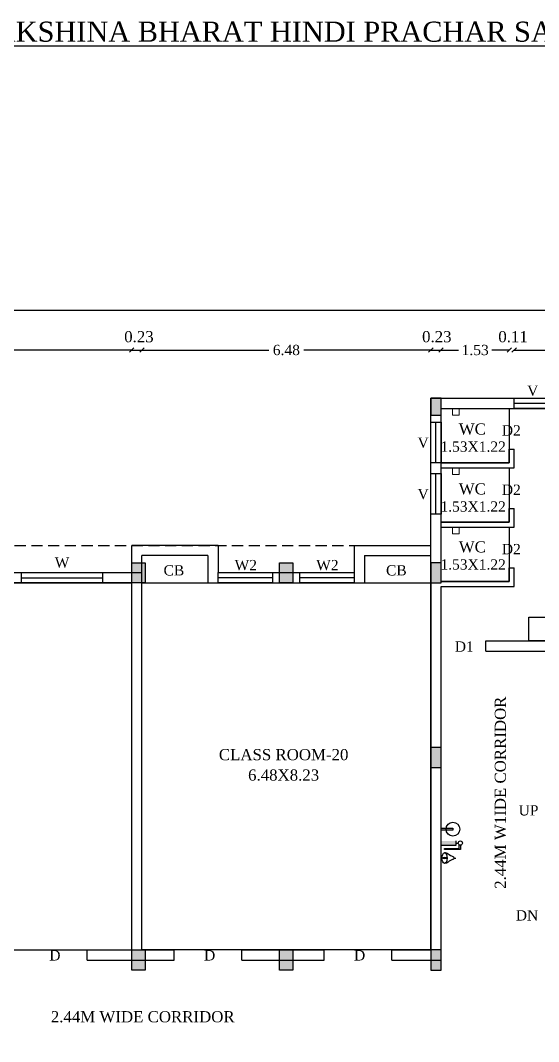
# Model space of a CAD drawing. Header units: metres. Extents: x -53 to 471, y -924 to -843.
# Drawn here: x 155.94 to 167.56, y -888.81 to -865.92 of the extents above; entities that cross this region are included whole.
import ezdxf
from ezdxf.enums import TextEntityAlignment as Align

# ---------------------------------------------------------------- set-up
doc = ezdxf.new("R2010")
doc.units = ezdxf.units.M
doc.header["$MEASUREMENT"] = 0
doc.header["$PDMODE"] = 3
doc.linetypes.add('HIDDEN', pattern=[0.375, 0.25, -0.125])
doc.layers.get('DEFPOINTS').update_dxf_attribs({"lineweight": 5})
doc.layers.add('BLK_1_FLR_0_WASH', color=56, linetype='Continuous', lineweight=5)
doc.layers.add('BLK_1_FLR_2_BLT_UP_AREA', color=27, linetype='Continuous', lineweight=0)
for name, color, linetype in [('BLK_1_FLR_2_REGULAR_ROOM_1', 117, 'Continuous'), ('BLK_1_FLR_2_WASH', 205, 'Continuous'), ('BLK_1_FLR_2_WATER_CLOSET', 213, 'Continuous')]:
    doc.layers.add(name, color=color, linetype=linetype)
doc.styles.add('Isa-', font='times.ttf')
doc.styles.add('STYLE2', font='times.ttf')
doc.dimstyles.new('Copy of ISO-25', dxfattribs={"dimscale": 0, "dimtxt": 0.23, "dimasz": 0.1, "dimexe": 1.25, "dimexo": 0.625, "dimgap": 0.11, "dimtad": 0, "dimtih": 1, "dimtoh": 1, "dimzin": 1, "dimdsep": 46, "dimtxsty": 'STYLE2', "dimblk": 'OBLIQUE', "dimcen": 0, "dimse1": 1, "dimse2": 1, "dimclrd": 1, "dimclrt": 3, "dimadec": 0, "dimazin": 2, "dimtfac": 1, "dimtix": 1, "dimtofl": 0, "dimtmove": 0, "dimatfit": 3, "dimfxl": 0, "dimtolj": 1, "dimarcsym": 0})

# ---------------------------------------------------------------- blocks, each defined once
blk = doc.blocks.new('_Oblique')
at = {"color": 0, "linetype": 'ByBlock', "lineweight": -2}
blk.add_line((-0.5, -0.5), (0.5, 0.5), dxfattribs=at)
blk = doc.blocks.new('*D552')
at = {"color": 1, "lineweight": -2}
for p, q in [((123.822, -872.426), (149.656, -872.426)), ((176.502, -872.426), (150.668, -872.426))]:
    blk.add_line(p, q, dxfattribs=at)
at = {"layer": 'DEFPOINTS', "color": 0}
for p in [(123.822, -872.426), (123.822, -886.978), (176.502, -886.978)]:
    blk.add_point(p, dxfattribs=at)
at = {"color": 1, "lineweight": -2, "xscale": 0.1, "yscale": 0.1, "zscale": 0.1, "rotation": 180}
blk.add_blockref('_Oblique', (123.822, -872.426), dxfattribs=at)
at = {"color": 1, "lineweight": -2, "xscale": 0.1, "yscale": 0.1, "zscale": 0.1}
blk.add_blockref('_Oblique', (176.502, -872.426), dxfattribs=at)
at = {"color": 3, "insert": (150.162, -872.426), "char_height": 0.25, "attachment_point": 5, "style": 'STYLE2'}
blk.add_mtext('\\A1;52.68', dxfattribs=at)
blk = doc.blocks.new('*D585')
at = {"color": 1, "lineweight": -2}
blk.add_line((158.432, -873.31), (158.662, -873.31), dxfattribs=at)
at = {"layer": 'DEFPOINTS', "color": 0}
for p in [(158.662, -873.31), (158.432, -878.528), (158.662, -878.528)]:
    blk.add_point(p, dxfattribs=at)
at = {"color": 1, "lineweight": -2, "xscale": 0.1, "yscale": 0.1, "zscale": 0.1, "rotation": 180}
blk.add_blockref('_Oblique', (158.432, -873.31), dxfattribs=at)
at = {"color": 1, "lineweight": -2, "xscale": 0.1, "yscale": 0.1, "zscale": 0.1}
blk.add_blockref('_Oblique', (158.662, -873.31), dxfattribs=at)
at = {"color": 3, "insert": (158.595, -873.012), "char_height": 0.25, "attachment_point": 5, "style": 'STYLE2'}
blk.add_mtext('\\A1;0.23', dxfattribs=at)
blk = doc.blocks.new('*D586')
at = {"color": 1, "lineweight": -2}
for p, q in [((158.662, -873.31), (161.512, -873.31)), ((165.142, -873.31), (162.292, -873.31))]:
    blk.add_line(p, q, dxfattribs=at)
at = {"layer": 'DEFPOINTS', "color": 0}
for p in [(165.142, -873.31), (165.142, -874.388), (158.662, -878.528)]:
    blk.add_point(p, dxfattribs=at)
at = {"color": 1, "lineweight": -2, "xscale": 0.1, "yscale": 0.1, "zscale": 0.1, "rotation": 180}
blk.add_blockref('_Oblique', (158.662, -873.31), dxfattribs=at)
at = {"color": 1, "lineweight": -2, "xscale": 0.1, "yscale": 0.1, "zscale": 0.1}
blk.add_blockref('_Oblique', (165.142, -873.31), dxfattribs=at)
at = {"color": 3, "insert": (161.902, -873.31), "char_height": 0.23, "attachment_point": 5, "style": 'STYLE2'}
blk.add_mtext('\\A1;6.48', dxfattribs=at)
blk = doc.blocks.new('*D587')
at = {"color": 1, "lineweight": -2}
blk.add_line((165.142, -873.31), (165.372, -873.31), dxfattribs=at)
at = {"layer": 'DEFPOINTS', "color": 0}
for p in [(165.372, -873.31), (165.142, -874.388), (165.372, -874.618)]:
    blk.add_point(p, dxfattribs=at)
at = {"color": 1, "lineweight": -2, "xscale": 0.1, "yscale": 0.1, "zscale": 0.1, "rotation": 180}
blk.add_blockref('_Oblique', (165.142, -873.31), dxfattribs=at)
at = {"color": 1, "lineweight": -2, "xscale": 0.1, "yscale": 0.1, "zscale": 0.1}
blk.add_blockref('_Oblique', (165.372, -873.31), dxfattribs=at)
at = {"color": 3, "insert": (165.276, -873.012), "char_height": 0.25, "attachment_point": 5, "style": 'STYLE2'}
blk.add_mtext('\\A1;0.23', dxfattribs=at)
blk = doc.blocks.new('*D717')
at = {"color": 1, "lineweight": -2}
for p, q in [((150.282, -873.31), (153.972, -873.31)), ((158.432, -873.31), (154.743, -873.31))]:
    blk.add_line(p, q, dxfattribs=at)
at = {"layer": 'DEFPOINTS', "color": 0}
for p in [(158.432, -873.31), (150.282, -878.528), (158.432, -878.528)]:
    blk.add_point(p, dxfattribs=at)
at = {"color": 1, "lineweight": -2, "xscale": 0.1, "yscale": 0.1, "zscale": 0.1, "rotation": 180}
blk.add_blockref('_Oblique', (150.282, -873.31), dxfattribs=at)
at = {"color": 1, "lineweight": -2, "xscale": 0.1, "yscale": 0.1, "zscale": 0.1}
blk.add_blockref('_Oblique', (158.432, -873.31), dxfattribs=at)
at = {"color": 3, "insert": (154.357, -873.31), "char_height": 0.23, "attachment_point": 5, "style": 'STYLE2'}
blk.add_mtext('\\A1;8.15', dxfattribs=at)
blk = doc.blocks.new('*D702')
at = {"color": 1, "lineweight": -2}
for p, q in [((165.372, -873.31), (165.764, -873.31)), ((166.902, -873.31), (166.51, -873.31))]:
    blk.add_line(p, q, dxfattribs=at)
at = {"layer": 'DEFPOINTS', "color": 0}
for p in [(166.902, -873.31), (165.372, -874.618), (166.902, -875.529)]:
    blk.add_point(p, dxfattribs=at)
at = {"color": 1, "lineweight": -2, "xscale": 0.1, "yscale": 0.1, "zscale": 0.1, "rotation": 180}
blk.add_blockref('_Oblique', (165.372, -873.31), dxfattribs=at)
at = {"color": 1, "lineweight": -2, "xscale": 0.1, "yscale": 0.1, "zscale": 0.1}
blk.add_blockref('_Oblique', (166.902, -873.31), dxfattribs=at)
at = {"color": 3, "insert": (166.137, -873.31), "char_height": 0.23, "attachment_point": 5, "style": 'STYLE2'}
blk.add_mtext('\\A1;1.53', dxfattribs=at)
blk = doc.blocks.new('*D733')
at = {"color": 1, "lineweight": -2}
for p, q in [((166.902, -873.31), (166.802, -873.31)), ((167.012, -873.31), (167.112, -873.31))]:
    blk.add_line(p, q, dxfattribs=at)
at = {"layer": 'DEFPOINTS', "color": 0}
for p in [(167.012, -873.31), (166.902, -875.529), (167.012, -875.529)]:
    blk.add_point(p, dxfattribs=at)
at = {"color": 1, "lineweight": -2, "xscale": 0.1, "yscale": 0.1, "zscale": 0.1}
blk.add_blockref('_Oblique', (166.902, -873.31), dxfattribs=at)
at = {"color": 1, "lineweight": -2, "xscale": 0.1, "yscale": 0.1, "zscale": 0.1, "rotation": 180}
blk.add_blockref('_Oblique', (167.012, -873.31), dxfattribs=at)
at = {"color": 3, "insert": (166.986, -873.012), "char_height": 0.25, "attachment_point": 5, "style": 'STYLE2'}
blk.add_mtext('\\A1;0.11', dxfattribs=at)
blk = doc.blocks.new('*D734')
at = {"color": 1, "lineweight": -2}
for p, q in [((167.012, -873.31), (167.734, -873.31)), ((169.222, -873.31), (168.5, -873.31))]:
    blk.add_line(p, q, dxfattribs=at)
at = {"layer": 'DEFPOINTS', "color": 0}
for p in [(169.222, -873.31), (167.012, -875.529), (169.222, -875.529)]:
    blk.add_point(p, dxfattribs=at)
at = {"color": 1, "lineweight": -2, "xscale": 0.1, "yscale": 0.1, "zscale": 0.1, "rotation": 180}
blk.add_blockref('_Oblique', (167.012, -873.31), dxfattribs=at)
at = {"color": 1, "lineweight": -2, "xscale": 0.1, "yscale": 0.1, "zscale": 0.1}
blk.add_blockref('_Oblique', (169.222, -873.31), dxfattribs=at)
at = {"color": 3, "insert": (168.117, -873.31), "char_height": 0.23, "attachment_point": 5, "style": 'STYLE2'}
blk.add_mtext('\\A1;2.21', dxfattribs=at)
blk = doc.blocks.new('FIRE')
at = {"lineweight": 25}
blk.add_hatch(color=256, dxfattribs=at).paths.add_polyline_path([(4776.393, 1592.591), (4776.49, 1592.591), (4776.49, 1592.93), (4776.393, 1592.93)])
for p, q in [((4776.559, 1592.998), (4776.483, 1592.998)), ((4776.49, 1593.023), (4776.587, 1593.023)), ((4776.559, 1592.664), (4776.559, 1592.998)), ((4776.587, 1593.023), (4776.587, 1592.664)), ((4776.49, 1592.93), (4776.393, 1592.93)), ((4776.442, 1592.93), (4776.442, 1592.975)), ((4776.49, 1592.591), (4776.49, 1592.93)), ((4776.587, 1592.664), (4776.559, 1592.664))]:
    blk.add_line(p, q, dxfattribs=at)
at = {"color": 0, "lineweight": 25, "ltscale": 60}
blk.add_line((4776.778, 1592.887), (4776.778, 1592.923), dxfattribs=at)
blk.add_lwpolyline([(4776.105, 1592.857), (4776.155, 1592.857), (4776.155, 1592.59), (4776.105, 1592.59)], close=True)
at = {"color": 1}
blk.add_circle((4776.13, 1592.857), 0.155, dxfattribs=at)
at = {"lineweight": 25}
blk.add_circle((4776.442, 1593.023), 0.0482, dxfattribs=at)
at = {"color": 0, "lineweight": 25, "ltscale": 60}
blk.add_arc((4776.778, 1592.861), 0.0262, 0, 180, dxfattribs=at)
for centre, major_axis, ratio in [((4776.778, 1592.668), (-0.118, 0), 0.493287), ((4776.778, 1592.676), (0, -0.0501), 0.352249)]:
    blk.add_ellipse(centre, major_axis=major_axis, ratio=ratio, dxfattribs=at)
for points in [[(4776.752, 1592.861), (4776.688, 1592.746), (4776.664, 1592.71), (4776.66, 1592.671)], [(4776.804, 1592.861), (4776.868, 1592.746), (4776.891, 1592.71), (4776.896, 1592.671)]]:
    blk.add_spline(points, degree=3, dxfattribs=at)
blk = doc.blocks.new('tgt')
for color, points in [(2, [(-11.36, 39.442), (-11.13, 39.442), (-11.13, 39.822), (-11.36, 39.822)]), (4, [(-18.07, 35.682), (-18.07, 36.132), (-17.77, 36.132), (-17.77, 35.682)]), (4, [(-14.755, 35.682), (-14.755, 36.132), (-14.455, 36.132), (-14.455, 35.682)]), (5, [(-17.77, 27.452), (-17.77, 27.002), (-18.07, 27.002), (-18.07, 27.452)]), (5, [(-14.455, 27.452), (-14.455, 27.002), (-14.755, 27.002), (-14.755, 27.452)])]:
    blk.add_hatch(color=color).paths.add_polyline_path(points)
at = {"lineweight": -3}
for points in [[(-11.13, 36.132), (-11.36, 36.132), (-11.36, 35.682), (-11.13, 35.682)], [(-11.13, 31.992), (-11.36, 31.992), (-11.36, 31.542), (-11.13, 31.542)], [(-11.13, 27.452), (-11.36, 27.452), (-11.36, 27.002), (-11.13, 27.002)]]:
    blk.add_hatch(color=3, dxfattribs=at).paths.add_polyline_path(points)
at = {"color": 2}
blk.add_lwpolyline([(-11.36, 39.822), (-11.36, 39.442), (-11.13, 39.442), (-11.13, 39.822)], close=True, dxfattribs=at)
at = {"color": 4}
for points in [[(-18.07, 35.682), (-18.07, 36.132), (-17.77, 36.132), (-17.77, 35.682)], [(-14.755, 35.682), (-14.755, 36.132), (-14.455, 36.132), (-14.455, 35.682)]]:
    blk.add_lwpolyline(points, close=True, dxfattribs=at)
at = {"color": 3, "lineweight": -3}
for points in [[(-11.36, 36.132), (-11.36, 35.682), (-11.13, 35.682), (-11.13, 36.132)], [(-11.36, 31.992), (-11.36, 31.542), (-11.13, 31.542), (-11.13, 31.992)], [(-11.36, 27.452), (-11.36, 27.002), (-11.13, 27.002), (-11.13, 27.452)]]:
    blk.add_lwpolyline(points, close=True, dxfattribs=at)
at = {"color": 5}
for points in [[(-17.77, 27.452), (-17.77, 27.002), (-18.07, 27.002), (-18.07, 27.452)], [(-14.455, 27.452), (-14.455, 27.002), (-14.755, 27.002), (-14.755, 27.452)]]:
    blk.add_lwpolyline(points, close=True, dxfattribs=at)
blk = doc.blocks.new('*D774')
at = {"color": 1, "lineweight": -2, "ltscale": 3}
for p, q in [((179.831, -874.388), (179.831, -896.657)), ((179.831, -919.381), (179.831, -897.112))]:
    blk.add_line(p, q, dxfattribs=at)
at = {"layer": 'DEFPOINTS', "color": 0, "ltscale": 3}
for p in [(171.092, -874.388), (179.831, -874.388), (158.662, -919.381)]:
    blk.add_point(p, dxfattribs=at)
at = {"color": 1, "lineweight": -2, "ltscale": 3, "xscale": 0.1, "yscale": 0.1, "zscale": 0.1}
for p, rotation in [((179.831, -874.388), 90), ((179.831, -919.381), 270)]:
    blk.add_blockref('_Oblique', p, dxfattribs=dict(at, rotation=rotation))
at = {"color": 3, "ltscale": 3, "insert": (179.831, -896.884), "char_height": 0.23, "attachment_point": 5, "style": 'STYLE2'}
blk.add_mtext('\\A1;44.99', dxfattribs=at)

msp = doc.modelspace()

# ---------------------------------------------------------------- linework, layer by layer
for p, q in [((165.14223, -878.52821), (165.14223, -874.38836)), ((165.14223, -874.38836), (171.09223, -874.38836)), ((165.37223, -875.83836), (165.37223, -874.61836)), ((165.37223, -874.61836), (170.86223, -874.61836)), ((165.37223, -878.49836), (165.37223, -875.17821)), ((166.90223, -875.83836), (166.90223, -875.52852)), ((166.90223, -875.52852), (167.01223, -875.52852)), ((167.01223, -875.94836), (167.01223, -875.52852)), ((165.37223, -875.83836), (166.90223, -875.83836)), ((165.37223, -877.16836), (165.37223, -875.94836)), ((165.37223, -875.94836), (167.01223, -875.94836)), ((166.90223, -877.16836), (166.90223, -876.85852)), ((166.90223, -876.85852), (167.01223, -876.85852)), ((167.01223, -877.27836), (167.01223, -876.85852)), ((165.37223, -877.16836), (166.90223, -877.16836)), ((165.37223, -878.49836), (165.37223, -877.27836)), ((165.37223, -877.27836), (167.01223, -877.27836)), ((158.43223, -886.75821), (158.43223, -877.68821)), ((158.66223, -886.75821), (158.66223, -877.91821)), ((165.37223, -878.49836), (165.37223, -877.84893)), ((165.14223, -878.52821), (165.14223, -878.08821)), ((166.90223, -878.49836), (166.90223, -878.18852)), ((166.90223, -878.18852), (167.01223, -878.18852)), ((167.01223, -878.60836), (167.01223, -878.18852)), ((141.89223, -878.29821), (158.43223, -878.29821)), ((158.43223, -878.29821), (158.66223, -878.29821)), ((160.37223, -878.29821), (163.42223, -878.29821)), ((148.56223, -878.52821), (158.43223, -878.52821)), ((158.43223, -886.75821), (158.43223, -878.52821)), ((158.66223, -886.75821), (158.66223, -878.52821)), ((160.14223, -878.52821), (163.65223, -878.52821)), ((160.14223, -878.52821), (163.65223, -878.52821)), ((165.14223, -886.75821), (165.14223, -878.52821)), ((165.37223, -878.49836), (165.37223, -878.47821)), ((165.37223, -878.49836), (166.90223, -878.49836)), ((165.37223, -886.98821), (165.37223, -878.60836)), ((165.37223, -878.60836), (167.01223, -878.60836)), ((166.90223, -878.60893), (167.01223, -878.60893)), ((166.37223, -880.05821), (166.37223, -879.82821)), ((166.37223, -879.82821), (169.22223, -879.82821)), ((166.37223, -880.05821), (167.81223, -880.05821)), ((157.43223, -886.75821), (158.43223, -886.75821)), ((157.43223, -886.75821), (158.43223, -886.75821)), ((157.43223, -886.98821), (157.43223, -886.75821)), ((158.66223, -886.75821), (159.38321, -886.75821)), ((159.38321, -886.98821), (159.38321, -886.75821)), ((160.90321, -886.75821), (162.74715, -886.75821)), ((160.90321, -886.98821), (160.90321, -886.75821)), ((162.74715, -886.98821), (162.74715, -886.75821)), ((164.26715, -886.75821), (165.14223, -886.75821)), ((164.26715, -886.98821), (164.26715, -886.75821)), ((157.43223, -886.98821), (159.38321, -886.98821)), ((160.90321, -886.98821), (162.74715, -886.98821)), ((164.26715, -886.98821), (165.37223, -886.98821)), ((164.26715, -886.98821), (165.37223, -886.98821))]:
    msp.add_line(p, q)
at = {"color": 1}
for p, q in [((167.01223, -874.50336), (167.92223, -874.50336)), ((165.25723, -875.83836), (165.25723, -874.92836)), ((165.25723, -876.99058), (165.25723, -876.08058))]:
    msp.add_line(p, q, dxfattribs=at)
at = {"color": 1, "linetype": 'HIDDEN'}
msp.add_line((135.18223, -877.68821), (165.14223, -877.68821), dxfattribs=at)
at = {"lineweight": -3}
for p, q in [((160.37223, -877.68821), (158.43223, -877.68821)), ((160.37223, -877.68821), (160.37223, -878.29821)), ((163.42223, -877.68821), (165.14223, -877.68821)), ((163.42223, -877.68821), (163.42223, -878.29821)), ((160.14223, -877.91821), (158.66223, -877.91821)), ((158.66223, -878.29821), (158.66223, -877.91821)), ((160.14223, -877.91821), (160.14223, -878.52821)), ((163.65223, -877.91821), (165.14223, -877.91821)), ((163.65223, -877.91821), (163.65223, -878.52821)), ((157.43223, -886.98821), (157.43223, -886.75821))]:
    msp.add_line(p, q, dxfattribs=at)
at = {"color": 1, "lineweight": -3}
for p, q in [((155.96082, -878.41321), (157.78082, -878.41321)), ((161.59223, -878.41321), (160.37223, -878.41321)), ((163.42223, -878.41321), (162.20223, -878.41321))]:
    msp.add_line(p, q, dxfattribs=at)
at = {"color": 41, "linetype": 'HIDDEN', "lineweight": -3, "ltscale": 0.5}
for p, q in [((158.66223, -878.52821), (160.14223, -878.52821)), ((163.65223, -878.52821), (165.14223, -878.52821))]:
    msp.add_line(p, q, dxfattribs=at)
at = {"color": 2}
for points in [[(167.92223, -874.61836), (167.01223, -874.61836), (167.01223, -874.38836), (167.92223, -874.38836)], [(165.37223, -874.92836), (165.37223, -875.83836), (165.14223, -875.83836), (165.14223, -874.92836)], [(165.37223, -876.08058), (165.37223, -876.99058), (165.14223, -876.99058), (165.14223, -876.08058)]]:
    msp.add_lwpolyline(points, close=True, dxfattribs=at)
at = {"color": 2, "lineweight": -3}
for points in [[(157.78082, -878.29821), (157.78082, -878.52821), (155.96082, -878.52821), (155.96082, -878.29821)], [(160.37223, -878.52821), (160.37223, -878.29821), (161.59223, -878.29821), (161.59223, -878.52821)], [(162.20223, -878.52821), (162.20223, -878.29821), (163.42223, -878.29821), (163.42223, -878.52821)]]:
    msp.add_lwpolyline(points, close=True, dxfattribs=at)
at = {"layer": 'BLK_1_FLR_0_WASH', "color": 60}
for points in [[(165.62558, -874.76836), (165.77558, -874.76836), (165.77558, -874.61836), (165.62558, -874.61836)], [(165.62558, -874.76836), (165.77558, -874.76836), (165.77558, -874.61836), (165.62558, -874.61836)], [(165.62558, -874.76836), (165.77558, -874.76836), (165.77558, -874.61836), (165.62558, -874.61836)], [(165.62558, -874.76836), (165.77558, -874.76836), (165.77558, -874.61836), (165.62558, -874.61836)], [(165.62558, -876.09836), (165.77558, -876.09836), (165.77558, -875.94836), (165.62558, -875.94836)], [(165.62558, -876.09836), (165.77558, -876.09836), (165.77558, -875.94836), (165.62558, -875.94836)], [(165.62558, -876.09836), (165.77558, -876.09836), (165.77558, -875.94836), (165.62558, -875.94836)], [(165.62558, -876.09836), (165.77558, -876.09836), (165.77558, -875.94836), (165.62558, -875.94836)], [(165.62558, -877.42836), (165.77558, -877.42836), (165.77558, -877.27836), (165.62558, -877.27836)], [(165.62558, -877.42836), (165.77558, -877.42836), (165.77558, -877.27836), (165.62558, -877.27836)], [(165.62558, -877.42836), (165.77558, -877.42836), (165.77558, -877.27836), (165.62558, -877.27836)], [(165.62558, -877.42836), (165.77558, -877.42836), (165.77558, -877.27836), (165.62558, -877.27836)]]:
    msp.add_lwpolyline(points, close=True, dxfattribs=at)
at = {"layer": 'BLK_1_FLR_2_BLT_UP_AREA', "color": 27, "ltscale": 3}
msp.add_lwpolyline([(177.11223, -888.92821), (177.11223, -886.97821), (173.34223, -886.97821), (173.34223, -882.43821), (168.04223, -882.43821), (168.04223, -880.05821), (171.09223, -880.05821), (171.09223, -874.38836), (165.14223, -874.38836), (165.14223, -877.68821), (163.42223, -877.68821), (163.42223, -878.29821), (160.37223, -878.29821), (160.37223, -877.68821), (158.43223, -877.68821), (158.43223, -878.29821), (151.99223, -878.29821)], dxfattribs=at)
at = {"layer": 'BLK_1_FLR_2_REGULAR_ROOM_1', "color": 3, "ltscale": 3}
for points in [[(148.56223, -886.75821), (158.43223, -886.75821), (158.43223, -878.52821), (148.56223, -878.52821)], [(158.66223, -878.52821), (165.14223, -878.52821), (165.14223, -886.75821), (158.66223, -886.75821)]]:
    msp.add_lwpolyline(points, close=True, dxfattribs=at)
at = {"layer": 'BLK_1_FLR_2_WASH', "color": 55, "ltscale": 3}
msp.add_lwpolyline([(167.88483, -879.82821), (167.34375, -879.82821), (167.34375, -879.29664), (167.88483, -879.29664)], close=True, dxfattribs=at)
at = {"layer": 'BLK_1_FLR_2_WATER_CLOSET', "color": 2, "ltscale": 3}
for points in [[(165.37223, -874.61836), (166.90223, -874.61836), (166.90223, -875.83836), (165.37223, -875.83836)], [(165.37223, -875.94836), (166.90223, -875.94836), (166.90223, -877.16836), (165.37223, -877.16836)], [(165.37223, -877.27836), (166.90223, -877.27836), (166.90223, -878.49836), (165.37223, -878.49836)]]:
    msp.add_lwpolyline(points, close=True, dxfattribs=at)

# ---------------------------------------------------------------- block references
at = {"color": 4}
msp.add_blockref('tgt', (176.50223, -914.21055), dxfattribs=at)
at = {"rotation": 270}
msp.add_blockref('FIRE', (-1427.21881, 3892.07826), dxfattribs=at)

# ---------------------------------------------------------------- texts
at = {"color": 2, "lineweight": -3, "style": 'Isa-'}
msp.add_text('%%UPLAN SHOWING THE PROPOSED ADDITIONAL CONSTRUCTION OF EDUCATIONAL INSTITUTION BUILDING FOR DAKSHINA BHARAT HINDI PRACHAR SABHA (T) ', height=0.45, dxfattribs=at).set_placement((119.11048, -866.39579))
at = {"color": 4, "style": 'Isa-'}
for s, p in [('V', (167.42798, -874.33456)), ('D2', (166.94807, -875.2261)), ('V', (164.97046, -875.5002)), ('D2', (166.94807, -876.5561)), ('V', (164.97046, -876.65241)), ('D2', (166.94807, -877.8861)), ('D1', (165.89266, -880.07109)), ('D', (156.7099, -886.99559)), ('D', (160.18088, -886.99559)), ('D', (163.54482, -886.99559))]:
    msp.add_text(s, height=0.23, dxfattribs=at).set_placement(p, align=Align.CENTER)
at = {"style": 'Isa-'}
for s, p in [('WC', (166.07299, -875.20448)), ('WC', (166.07299, -876.54718)), ('WC', (166.07299, -877.84659)), ('CLASS ROOM-20', (161.84035, -882.50483)), ('6.48X8.23', (161.84035, -882.9624)), ('2.44M WIDE CORRIDOR', (158.68004, -888.38138))]:
    msp.add_text(s, height=0.25, dxfattribs=at).set_placement(p, align=Align.CENTER)
at = {"color": 6, "style": 'Isa-'}
for p in [(166.09129, -875.58887), (166.09129, -876.93157), (166.09129, -878.23098)]:
    msp.add_text('1.53X1.22', height=0.23, dxfattribs=at).set_placement(p, align=Align.CENTER)
at = {"color": 4, "lineweight": -3, "style": 'Isa-'}
for s, p in [('W', (156.87082, -878.18678)), ('CB', (159.37911, -878.36281)), ('W2', (160.99225, -878.2445)), ('W2', (162.82225, -878.2445)), ('CB', (164.36911, -878.36281)), ('UP', (167.33341, -883.74371)), ('DN', (167.29928, -886.09871)), ('D', (156.7099, -886.99559))]:
    msp.add_text(s, height=0.23, dxfattribs=at).set_placement(p, align=Align.CENTER)
at = {"style": 'Isa-'}
msp.add_text('2.44M W1IDE CORRIDOR', height=0.25, rotation=90, dxfattribs=at).set_placement((166.825, -883.2327), align=Align.CENTER)

# ---------------------------------------------------------------- dimensions: what is measured, and where the dimension line sits
for base, p1, p2, override, picture, middle in [((123.82223, -872.42636), (176.50223, -886.97821), (123.82223, -886.97821), {"dimscale": 1, "dimtxt": 0.25}, '*D552', (150.16223, -872.42636)), ((158.43223, -873.31033), (150.28223, -878.52821), (158.43223, -878.52821), {"dimscale": 1}, '*D717', (154.35723, -873.31033)), ((165.14223, -873.31033), (158.66223, -878.52821), (165.14223, -874.38836), {"dimscale": 1, "dimtmove": 1}, '*D586', (161.90223, -873.31033)), ((166.90223, -873.31033), (165.37223, -874.61836), (166.90223, -875.52852), {"dimscale": 1, "dimtmove": 1}, '*D702', (166.13723, -873.31033)), ((169.22223, -873.31033), (167.01223, -875.52852), (169.22223, -875.52852), {"dimscale": 1, "dimtmove": 1}, '*D734', (168.11723, -873.31033))]:
    dim = msp.add_linear_dim(base=base, p1=p1, p2=p2, dimstyle='Copy of ISO-25', override=override)
    dim.commit()
    dim.dimension.update_dxf_attribs({"geometry": picture, "text_midpoint": middle})
for base, p1, p2, picture, middle in [((158.66223, -873.31033), (158.43223, -878.52821), (158.66223, -878.52821), '*D585', (158.5946, -873.01215)), ((165.37223, -873.31033), (165.14223, -874.38836), (165.37223, -874.61836), '*D587', (165.27608, -873.01215)), ((167.01223, -873.31033), (166.90223, -875.52852), (167.01223, -875.52852), '*D733', (166.98642, -873.01215))]:
    dim = msp.add_linear_dim(base=base, p1=p1, p2=p2, dimstyle='Copy of ISO-25', override={"dimscale": 1, "dimtxt": 0.25, "dimtmove": 2})
    dim.commit()
    dim.dimension.update_dxf_attribs({"geometry": picture, "text_midpoint": middle, "dimtype": 160})
at = {"color": 4, "ltscale": 3}
dim = msp.add_linear_dim(base=(179.83091, -874.38836), p1=(158.66223, -919.38055), p2=(171.09223, -874.38836), angle=90, dimstyle='Copy of ISO-25', override={"dimscale": 1}, dxfattribs=at)
dim.commit()
dim.dimension.update_dxf_attribs({"geometry": '*D774', "text_midpoint": (179.83091, -896.88446)})

doc.saveas('drawing.dxf')
